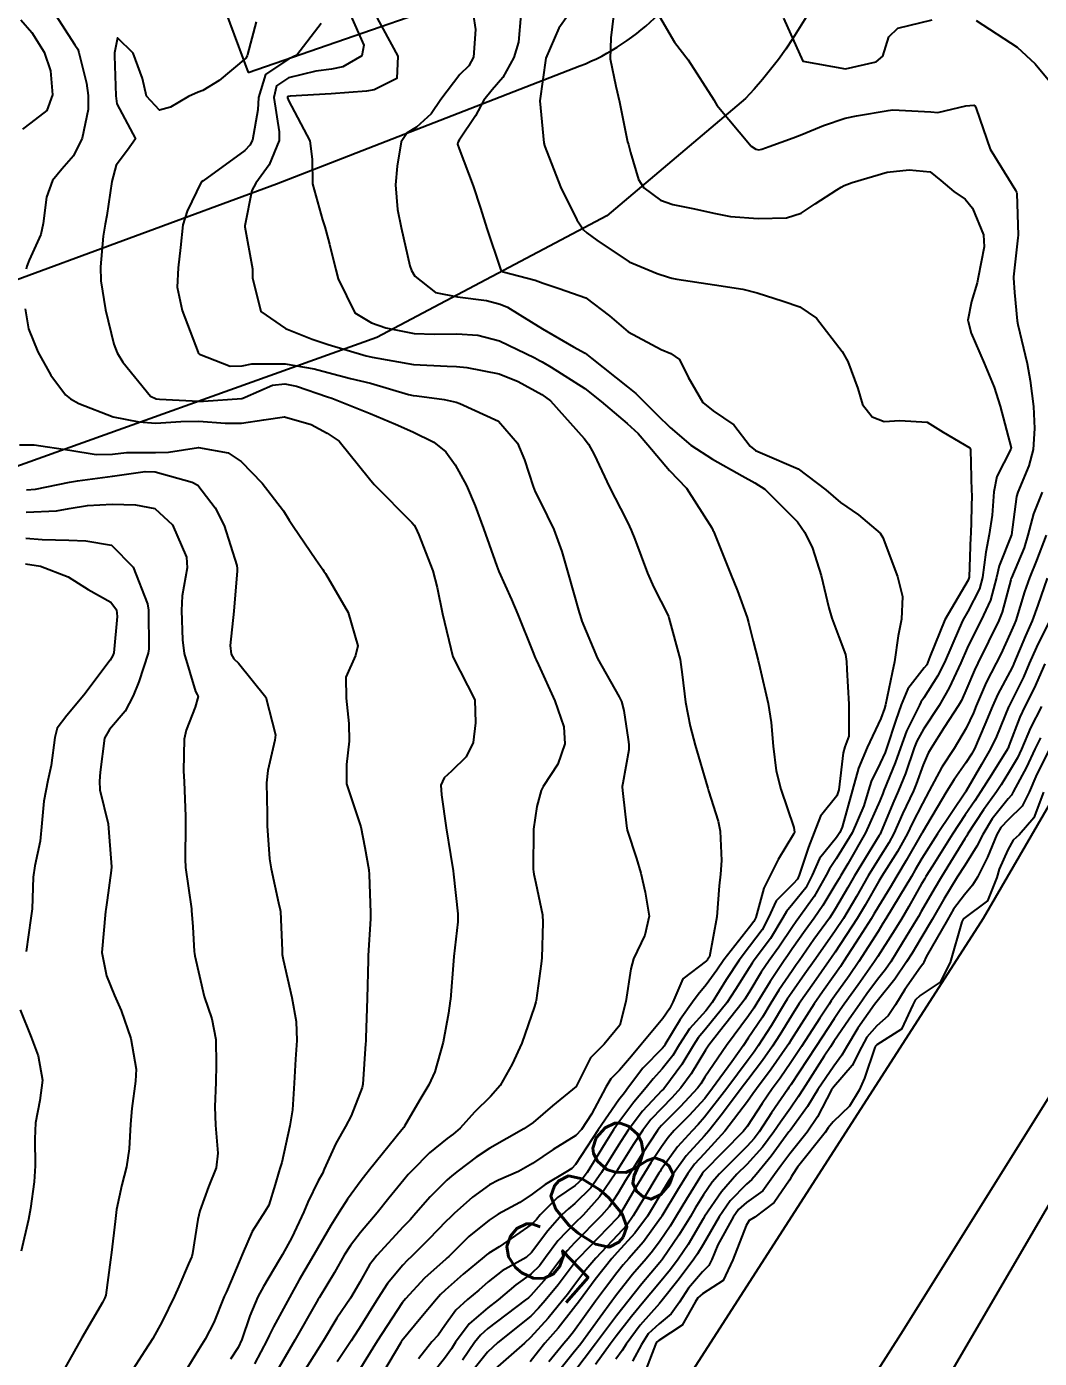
# Model space of a CAD drawing. Header units: metres. Extents: x 307586 to 320046, y 7427249 to 7434250.
# Drawn here: x 318857.5 to 318904.8, y 7429374.6 to 7429436.8 of the extents above; entities that cross this region are included whole.
import ezdxf
from ezdxf.enums import TextEntityAlignment as Align

# ---------------------------------------------------------------- set-up
doc = ezdxf.new("R2010")
doc.units = ezdxf.units.M
doc.header["$MEASUREMENT"] = 0
for name, color, linetype in [('Cotas', 45, 'Continuous'), ('Curvas de Nivel 1m', 11, 'Continuous'), ('Curvas de Nivel 5m', 15, 'Continuous'), ('Divisa', 42, 'FENCELINE2'), ('Edificações', 30, 'Continuous'), ('Vias Primárias', 230, 'Continuous')]:
    doc.layers.add(name, color=color, linetype=linetype)
doc.styles.add('Style-STANDARD', font='STANDARD.shx')
doc.linetypes.add('FENCELINE2', pattern='A,0.25,-0.1,[132,ltypeshp.shx,S=0.1,R=0,X=-0.1,Y=0],-0.1,1', length=1.45)

msp = doc.modelspace()

# ---------------------------------------------------------------- linework, layer by layer
at = {"layer": 'Curvas de Nivel 1m', "flags": 128}
for points, elevation in [([(318857.26, 7429437.091), (318857.772, 7429436.503), (318858.336, 7429435.594), (318858.637, 7429434.708), (318858.736, 7429433.59), (318858.467, 7429432.857), (318857.723, 7429432.288), (318857.329, 7429431.996)], 814), ([(318858.7, 7429437.591), (318859.766, 7429435.931), (318859.909, 7429435.723), (318859.967, 7429435.577), (318860.323, 7429434.146), (318860.397, 7429433.57), (318860.388, 7429432.915), (318860.109, 7429431.574), (318859.705, 7429430.751), (318859.161, 7429430.123), (318858.736, 7429429.59), (318858.455, 7429428.819), (318858.298, 7429427.594), (318858.184, 7429427.069), (318857.646, 7429425.869), (318857.531, 7429425.602), (318857.497, 7429425.458)], 813), ([(318873.783, 7429437.372), (318874.855, 7429435.399), (318874.802, 7429434.35), (318873.747, 7429433.823), (318873.389, 7429433.771), (318871.745, 7429433.644), (318869.82, 7429433.535), (318869.744, 7429433.522), (318869.707, 7429433.496), (318869.702, 7429433.46), (318869.741, 7429433.332), (318870.752, 7429431.444), (318870.861, 7429430.599), (318870.863, 7429429.442), (318871.34, 7429427.763), (318871.445, 7429427.433), (318871.489, 7429427.26), (318871.655, 7429426.616), (318871.958, 7429425.427), (318872.065, 7429424.999), (318872.84, 7429423.418), (318873.616, 7429422.948), (318874.294, 7429422.722), (318875.609, 7429422.444), (318876.568, 7429422.416), (318877.609, 7429422.442), (318878.584, 7429422.375), (318879.605, 7429422.115), (318881.254, 7429421.315), (318881.473, 7429421.193), (318881.591, 7429421.125), (318882.01, 7429420.885), (318883.579, 7429419.883), (318884.344, 7429419.282), (318885.563, 7429418.245), (318886.079, 7429417.783), (318886.525, 7429417.255), (318887.535, 7429416.058), (318888.328, 7429415.232), (318889.505, 7429413.381), (318889.557, 7429413.272), (318889.584, 7429413.219), (318889.648, 7429413.07), (318890.392, 7429411.206), (318890.707, 7429410.443), (318891.157, 7429409.194), (318891.221, 7429408.963), (318891.442, 7429408.094), (318891.673, 7429407.188), (318891.757, 7429406.857), (318892.146, 7429405.183), (318892.287, 7429404.288), (318892.383, 7429403.18), (318892.513, 7429402.031), (318892.726, 7429401.176), (318893.335, 7429399.389), (318893.365, 7429399.17), (318893.362, 7429399.14), (318893.332, 7429399.073), (318892.611, 7429397.886), (318892.252, 7429397.181), (318891.941, 7429396.546), (318891.562, 7429395.187), (318891.478, 7429394.991), (318891.278, 7429394.733), (318890.065, 7429393.208), (318889.738, 7429392.73), (318889.245, 7429392.037), (318888.87, 7429391.592), (318888.607, 7429391.226), (318888.036, 7429390.421), (318887.322, 7429389.239), (318887.282, 7429389.169), (318887.211, 7429389.088), (318886.297, 7429388.148), (318885.625, 7429387.256), (318885.436, 7429387.002), (318885.177, 7429386.668), (318884.213, 7429385.274), (318883.146, 7429383.646), (318882.979, 7429383.457), (318882.692, 7429383.295), (318881.724, 7429382.715), (318881.127, 7429382.262), (318880.556, 7429381.884), (318879.54, 7429381.334), (318879.11, 7429381.055), (318878.17, 7429380.282), (318877.235, 7429379.359), (318877.16, 7429379.291), (318877.091, 7429379.23), (318876.103, 7429378.344), (318875.208, 7429377.379), (318875.142, 7429377.3), (318875.061, 7429377.191), (318873.892, 7429375.397), (318873.029, 7429374.017)], 809), ([(318878.374, 7429437.354), (318878.484, 7429436.645), (318878.392, 7429435.354), (318878.163, 7429434.951), (318877.755, 7429434.538), (318876.856, 7429433.373), (318876.405, 7429432.707), (318875.723, 7429432.089), (318875.291, 7429431.822), (318875.009, 7429431.397), (318874.828, 7429430.272), (318874.747, 7429429.399), (318874.835, 7429428.239), (318875.013, 7429427.396), (318875.419, 7429425.618), (318875.492, 7429425.392), (318875.64, 7429425.135), (318876.619, 7429424.362), (318877.631, 7429424.163), (318878.985, 7429423.99), (318879.628, 7429423.82), (318879.973, 7429423.681), (318880.553, 7429423.326), (318881.613, 7429422.671), (318883.061, 7429421.835), (318883.596, 7429421.526), (318883.908, 7429421.287), (318885.58, 7429419.961), (318885.964, 7429419.651), (318886.356, 7429419.258), (318886.967, 7429418.649), (318887.561, 7429418.06), (318888.536, 7429417.23), (318889.543, 7429416.591), (318890.922, 7429415.809), (318891.527, 7429415.485), (318891.993, 7429415.185), (318893.508, 7429413.652), (318893.857, 7429413.166), (318894.219, 7429412.436), (318894.614, 7429411.159), (318894.974, 7429409.638), (318895.122, 7429409.153), (318895.444, 7429408.287), (318895.752, 7429407.461), (318895.803, 7429407.144), (318895.811, 7429406.761), (318895.911, 7429405.142), (318895.903, 7429403.657), (318895.72, 7429403.145), (318895.646, 7429402.879), (318895.445, 7429401.149), (318895.35, 7429400.871), (318894.585, 7429399.913), (318894.289, 7429399.16), (318894.019, 7429398.47), (318893.595, 7429397.167), (318893.507, 7429396.971), (318893.307, 7429396.755), (318892.508, 7429395.964), (318892.153, 7429395.181), (318891.861, 7429394.601), (318891.269, 7429393.826), (318890.794, 7429393.197), (318890.186, 7429392.269), (318889.535, 7429391.215), (318889.229, 7429390.833), (318888.467, 7429389.981), (318887.986, 7429389.232), (318887.694, 7429388.747), (318887.196, 7429388.118), (318886.78, 7429387.653), (318886.441, 7429387.247), (318885.866, 7429386.563), (318885.167, 7429385.63), (318884.917, 7429385.264), (318884.532, 7429384.645), (318883.689, 7429383.282), (318883.462, 7429382.962), (318883.134, 7429382.675), (318882.306, 7429382.117), (318881.505, 7429381.306), (318881.329, 7429381.089), (318881.108, 7429380.859), (318879.579, 7429379.814), (318879.095, 7429379.515), (318878.993, 7429379.441), (318878.884, 7429379.342), (318877.909, 7429378.524), (318877.069, 7429377.788), (318876.848, 7429377.58), (318876.651, 7429377.364), (318875.933, 7429376.493), (318875.043, 7429375.425), (318875.011, 7429375.38), (318874.97, 7429375.309), (318873.847, 7429373.398)], 808), ([(318880.59, 7429437.328), (318880.493, 7429436.052), (318880.271, 7429435.332), (318879.753, 7429434.397), (318879.264, 7429433.829), (318878.871, 7429433.349), (318878.476, 7429432.609), (318877.715, 7429431.479), (318877.669, 7429431.405), (318877.647, 7429431.361), (318877.642, 7429431.29), (318877.71, 7429431.078), (318878.37, 7429429.353), (318878.719, 7429428.308), (318879.008, 7429427.347), (318879.644, 7429425.458), (318879.683, 7429425.379), (318879.771, 7429425.338), (318881.263, 7429424.94), (318881.638, 7429424.802), (318882.379, 7429424.559), (318883.631, 7429424.114), (318884.727, 7429423.279), (318885.612, 7429422.533), (318887.145, 7429421.702), (318887.597, 7429421.511), (318888.008, 7429421.236), (318888.4, 7429420.416), (318889.095, 7429419.225), (318889.569, 7429418.848), (318890.541, 7429418.183), (318891.305, 7429417.194), (318891.55, 7429416.992), (318891.885, 7429416.85), (318893.537, 7429416.139), (318894.827, 7429415.157), (318895.517, 7429414.563), (318896.366, 7429413.991), (318897.375, 7429413.122), (318897.5, 7429412.93), (318898.186, 7429411.113), (318898.406, 7429410.168), (318898.37, 7429409.111), (318898.219, 7429408.339), (318898.042, 7429407.114), (318897.927, 7429406.613), (318897.617, 7429405.118), (318897.572, 7429404.947), (318897.396, 7429404.469), (318896.764, 7429403.129), (318896.353, 7429402.15), (318896.086, 7429401.139), (318895.597, 7429399.408), (318895.489, 7429399.148), (318895.331, 7429398.923), (318894.546, 7429397.932), (318894.191, 7429397.161), (318893.896, 7429396.572), (318893.293, 7429395.824), (318892.993, 7429395.468), (318892.826, 7429395.175), (318892.245, 7429394.208), (318891.486, 7429393.188), (318891.393, 7429393.057), (318891.258, 7429392.837), (318890.624, 7429391.818), (318890.21, 7429391.205), (318889.22, 7429389.974), (318888.876, 7429389.563), (318888.656, 7429389.226), (318888.107, 7429388.323), (318887.311, 7429387.239), (318887.251, 7429387.171), (318887.182, 7429387.101), (318886.279, 7429386.142), (318885.608, 7429385.256), (318885.43, 7429384.987), (318885.156, 7429384.549), (318884.362, 7429383.272), (318883.856, 7429382.555), (318883.121, 7429381.823), (318882.824, 7429381.587), (318882.507, 7429381.296), (318881.85, 7429380.559), (318881.095, 7429379.543), (318880.84, 7429379.314), (318879.728, 7429378.685), (318879.075, 7429378.174), (318878.636, 7429377.778), (318878.103, 7429377.35), (318877.565, 7429376.847), (318877.051, 7429376.14), (318876.731, 7429375.678), (318876.444, 7429375.366), (318875.822, 7429374.585)], 807), ([(318882.787, 7429437.3), (318882.37, 7429436.711), (318881.763, 7429435.31), (318881.489, 7429433.314), (318881.671, 7429431.353), (318881.679, 7429431.311), (318881.683, 7429431.281), (318881.712, 7429431.189), (318882.448, 7429429.302), (318883.213, 7429427.76), (318883.518, 7429427.292), (318883.671, 7429427.155), (318884.149, 7429426.802), (318885.651, 7429425.805), (318886.953, 7429425.25), (318887.484, 7429425.085), (318887.641, 7429425.04), (318887.885, 7429424.993), (318889.638, 7429424.725), (318890.96, 7429424.524), (318891.635, 7429424.351), (318892.846, 7429423.963), (318893.628, 7429423.703), (318894.405, 7429423.162), (318895.6, 7429421.605), (318895.868, 7429421.146), (318896.323, 7429419.882), (318896.554, 7429419.135), (318896.993, 7429418.555), (318897.565, 7429418.339), (318898.294, 7429418.384), (318899.565, 7429418.319), (318900.312, 7429417.84), (318901.553, 7429417.117), (318901.58, 7429417.07), (318901.585, 7429417.037), (318901.64, 7429415.069), (318901.643, 7429414.948), (318901.601, 7429413.069), (318901.594, 7429412.977), (318901.528, 7429411.069), (318901.517, 7429411.025), (318901.472, 7429410.941), (318900.383, 7429409.086), (318899.691, 7429407.352), (318899.595, 7429407.098), (318899.542, 7429406.988), (318899.429, 7429406.837), (318898.665, 7429405.857), (318898.353, 7429405.11), (318898.106, 7429404.403), (318897.681, 7429403.117), (318897.604, 7429402.893), (318897.372, 7429402.39), (318896.951, 7429401.534), (318896.828, 7429401.128), (318896.606, 7429400.392), (318896.061, 7429399.139), (318895.321, 7429397.922), (318895.009, 7429397.46), (318894.846, 7429397.155), (318894.289, 7429396.169), (318893.575, 7429395.167), (318893.45, 7429395), (318893.279, 7429394.745), (318892.643, 7429393.802), (318892.195, 7429393.181), (318891.815, 7429392.624), (318891.24, 7429391.673), (318891.059, 7429391.369), (318890.936, 7429391.194), (318889.863, 7429389.854), (318889.367, 7429389.218), (318889.209, 7429388.982), (318888.542, 7429387.877), (318888.072, 7429387.231), (318887.651, 7429386.763), (318887.173, 7429386.282), (318886.668, 7429385.745), (318886.292, 7429385.249), (318885.846, 7429384.563), (318885.145, 7429383.456), (318885.024, 7429383.262), (318884.263, 7429382.136), (318883.505, 7429381.284), (318883.109, 7429380.906), (318882.319, 7429380.08), (318881.75, 7429379.303), (318881.472, 7429378.921), (318881.081, 7429378.545), (318880.364, 7429378.031), (318879.53, 7429377.333), (318879.059, 7429376.964), (318878.181, 7429376.219), (318877.549, 7429375.355), (318877.356, 7429375.04), (318877.035, 7429374.601), (318876.492, 7429373.902)], 806), ([(318887.065, 7429437.251), (318887.775, 7429436.054), (318888.411, 7429435.234), (318889.6, 7429433.366), (318889.677, 7429433.221), (318889.741, 7429433.116), (318891.356, 7429431.195), (318891.574, 7429431.055), (318891.711, 7429431.025), (318891.847, 7429431.053), (318892.196, 7429431.185), (318893.308, 7429431.586), (318893.721, 7429431.74), (318894.723, 7429432.165), (318895.733, 7429432.504), (318896.261, 7429432.616), (318897.739, 7429432.864), (318897.97, 7429432.887), (318899.739, 7429432.808), (318900.067, 7429432.766), (318901.376, 7429433.076), (318901.743, 7429433.105), (318901.808, 7429433.069), (318901.853, 7429432.957), (318902.514, 7429431.062), (318903.694, 7429429.137), (318903.74, 7429429.05), (318903.748, 7429428.994), (318903.807, 7429427.049), (318903.801, 7429426.918), (318903.652, 7429425.659), (318903.6, 7429425.094), (318903.598, 7429425.05), (318903.636, 7429424.371), (318903.76, 7429423.049), (318903.8, 7429422.869), (318904.237, 7429421.044), (318904.367, 7429420.261), (318904.534, 7429419.04), (318904.581, 7429418.021), (318904.517, 7429417.04), (318904.317, 7429416.267), (318903.791, 7429415.047), (318903.73, 7429414.839), (318903.503, 7429413.05), (318902.927, 7429411.609), (318902.796, 7429411.057), (318902.518, 7429410.004), (318902.085, 7429409.064), (318901.871, 7429408.643), (318901.44, 7429407.758), (318901.133, 7429407.075), (318900.595, 7429405.903), (318900.12, 7429405.089), (318899.392, 7429403.974), (318899.079, 7429403.41), (318898.964, 7429403.104), (318898.56, 7429401.913), (318898.232, 7429401.111), (318897.96, 7429400.501), (318897.393, 7429399.119), (318897.373, 7429399.079), (318897.332, 7429399.014), (318896.177, 7429397.137), (318895.855, 7429396.592), (318895.29, 7429395.606), (318895.116, 7429395.322), (318895.002, 7429395.153), (318894.277, 7429394.156), (318893.584, 7429393.167), (318893.45, 7429392.977), (318893.256, 7429392.7), (318892.633, 7429391.785), (318892.263, 7429391.18), (318891.873, 7429390.537), (318891.216, 7429389.547), (318890.97, 7429389.194), (318890.44, 7429388.44), (318889.551, 7429387.215), (318889.178, 7429386.738), (318888.459, 7429385.938), (318887.757, 7429385.234), (318887.477, 7429384.919), (318887.155, 7429384.479), (318886.667, 7429383.725), (318886.367, 7429383.248), (318885.904, 7429382.479), (318885.192, 7429381.259), (318885.159, 7429381.213), (318885.112, 7429381.16), (318883.296, 7429379.287), (318883.201, 7429379.178), (318883.089, 7429379.028), (318882.332, 7429378.04), (318881.73, 7429377.303), (318881.427, 7429376.938), (318881.056, 7429376.569), (318879.518, 7429375.333), (318879.038, 7429374.887), (318878.35, 7429374.026)], 804), ([(318892.858, 7429437.179), (318893.763, 7429435.17), (318895.76, 7429434.81), (318897.179, 7429435.129), (318897.491, 7429435.4), (318897.781, 7429436.309), (318898.196, 7429436.707), (318899.793, 7429437.1)], 803), ([(318901.848, 7429437.069), (318903.774, 7429435.815), (318904.605, 7429435.042), (318905.749, 7429433.679)], 803), ([(318868.245, 7429437.009), (318867.838, 7429435.479), (318867.821, 7429435.421), (318867.761, 7429435.304), (318866.518, 7429434.266), (318865.746, 7429433.801), (318865.537, 7429433.72), (318865.08, 7429433.517), (318864.243, 7429433.017), (318863.733, 7429432.882), (318863.116, 7429433.536), (318862.929, 7429434.36), (318862.503, 7429435.543), (318861.77, 7429436.264), (318861.62, 7429435.552), (318861.618, 7429435.409), (318861.693, 7429433.551), (318861.737, 7429433.176), (318862.603, 7429431.541), (318862.239, 7429431.013), (318861.7, 7429430.305), (318861.504, 7429429.553), (318861.271, 7429427.954), (318861.195, 7429427.557), (318861.089, 7429426.99), (318860.978, 7429425.56), (318860.994, 7429424.917), (318861.21, 7429423.556), (318861.599, 7429421.958), (318861.748, 7429421.548), (318862.021, 7429421.113), (318863.311, 7429419.533), (318863.571, 7429419.397), (318863.72, 7429419.379), (318865.57, 7429419.291), (318865.787, 7429419.289), (318867.572, 7429419.419), (318867.621, 7429419.431), (318867.721, 7429419.479), (318869.004, 7429420.04), (318869.579, 7429420.097), (318870.116, 7429419.99), (318871.574, 7429419.499), (318871.772, 7429419.428), (318873.562, 7429418.712), (318874.742, 7429418.212), (318875.55, 7429417.859), (318876.537, 7429417.375), (318877.096, 7429416.925), (318877.533, 7429416.323), (318878.064, 7429415.355), (318878.456, 7429414.408), (318878.849, 7429413.347), (318879.477, 7429411.584), (318879.572, 7429411.339), (318880.154, 7429410.024), (318880.459, 7429409.325), (318881.156, 7429407.585), (318881.271, 7429407.312), (318881.317, 7429407.207), (318881.42, 7429406.978), (318882.188, 7429405.302), (318882.604, 7429404.084), (318882.651, 7429403.297), (318882.318, 7429402.351), (318881.645, 7429401.307), (318881.544, 7429401.115), (318881.344, 7429400.373), (318881.187, 7429399.312), (318881.177, 7429397.44), (318881.181, 7429397.312), (318881.2, 7429397.21), (318881.298, 7429396.781), (318881.599, 7429395.307), (318881.628, 7429394.958), (318881.569, 7429393.307), (318881.542, 7429393.024), (318881.306, 7429391.309), (318881.293, 7429391.249), (318881.23, 7429391.025), (318880.641, 7429389.319), (318880.187, 7429388.336), (318879.626, 7429387.333), (318879.178, 7429386.821), (318878.429, 7429386.089), (318877.763, 7429385.354), (318877.442, 7429385.075), (318877.158, 7429384.868), (318876.325, 7429384.194), (318875.519, 7429383.376), (318875.34, 7429383.178), (318875.136, 7429382.94), (318874.435, 7429382.079), (318873.887, 7429381.398), (318873.104, 7429380.477), (318872.636, 7429379.876), (318872.352, 7429379.417), (318871.892, 7429378.611), (318871.178, 7429377.429), (318871.134, 7429377.358), (318871.061, 7429377.231), (318870.049, 7429375.445), (318869.025, 7429373.699)], 812), ([(318871.27, 7429436.93), (318870.136, 7429435.454), (318869.761, 7429435.271), (318868.68, 7429434.544), (318868.343, 7429433.474), (318868.319, 7429432.889), (318868.061, 7429431.477), (318867.949, 7429431.24), (318867.708, 7429431), (318865.77, 7429429.585), (318865.693, 7429429.537), (318865.677, 7429429.526), (318865.664, 7429429.51), (318865.023, 7429428.166), (318864.818, 7429427.518), (318864.712, 7429426.46), (318864.594, 7429425.52), (318864.545, 7429424.609), (318864.788, 7429423.518), (318865.534, 7429421.57), (318865.564, 7429421.51), (318865.593, 7429421.487), (318867.023, 7429420.924), (318867.588, 7429420.949), (318868.036, 7429421.028), (318869.589, 7429421.039), (318870.947, 7429420.8), (318871.585, 7429420.628), (318872.648, 7429420.354), (318873.58, 7429420.127), (318875.358, 7429419.609), (318875.575, 7429419.563), (318875.733, 7429419.546), (318877.009, 7429419.368), (318877.571, 7429419.239), (318877.741, 7429419.188), (318879.558, 7429418.366), (318880.432, 7429417.327), (318880.768, 7429416.554), (318881.167, 7429415.315), (318881.267, 7429415.06), (318881.516, 7429414.577), (318882.141, 7429413.304), (318882.511, 7429412.277), (318882.792, 7429411.297), (318883.326, 7429409.42), (318883.363, 7429409.291), (318883.449, 7429409.013), (318884.182, 7429407.282), (318885.189, 7429405.488), (318885.294, 7429405.271), (318885.399, 7429404.843), (318885.609, 7429403.49), (318885.639, 7429403.266), (318885.635, 7429403.01), (318885.356, 7429401.45), (318885.328, 7429401.296), (318885.329, 7429401.27), (318885.35, 7429400.972), (318885.526, 7429399.458), (318885.565, 7429399.267), (318885.999, 7429397.945), (318886.204, 7429397.257), (318886.407, 7429396.361), (318886.582, 7429395.251), (318886.385, 7429394.364), (318885.858, 7429393.261), (318885.727, 7429392.792), (318885.504, 7429391.266), (318885.222, 7429390.16), (318884.493, 7429389.271), (318883.851, 7429388.632), (318883.183, 7429387.29), (318882.079, 7429386.396), (318881.166, 7429385.615), (318880.737, 7429385.316), (318879.154, 7429384.413), (318878.505, 7429383.991), (318877.663, 7429383.355), (318877.373, 7429383.124), (318877.136, 7429382.921), (318876.356, 7429382.136), (318875.697, 7429381.374), (318875.421, 7429381.066), (318875.106, 7429380.736), (318873.868, 7429379.398), (318873.529, 7429378.961), (318873.074, 7429378.164), (318872.806, 7429377.673), (318872.639, 7429377.414), (318872.002, 7429376.472), (318871.38, 7429375.427), (318871.25, 7429375.218), (318871.038, 7429374.889), (318870.116, 7429373.444)], 811), ([(318857.459, 7429423.602), (318857.609, 7429422.669), (318858.04, 7429421.596), (318858.66, 7429420.512), (318859.339, 7429419.582), (318859.57, 7429419.395), (318859.96, 7429419.181), (318861.558, 7429418.556), (318862.762, 7429418.331), (318863.554, 7429418.27), (318864.729, 7429418.344), (318865.556, 7429418.358), (318866.784, 7429418.262), (318867.555, 7429418.259), (318868.604, 7429418.423), (318869.559, 7429418.563), (318870.8, 7429418.196), (318871.548, 7429417.8), (318872.111, 7429417.424), (318873.526, 7429415.671), (318873.742, 7429415.408), (318875.505, 7429413.626), (318875.612, 7429413.496), (318875.676, 7429413.387), (318875.828, 7429413.055), (318876.489, 7429411.375), (318876.686, 7429410.593), (318876.933, 7429409.368), (318877.423, 7429407.36), (318878.445, 7429405.35), (318878.475, 7429404.266), (318878.376, 7429403.35), (318878.039, 7429402.687), (318877.363, 7429402.019), (318877.022, 7429401.701), (318876.863, 7429401.367), (318876.885, 7429400.904), (318877.114, 7429399.363), (318877.314, 7429398.128), (318877.438, 7429397.359), (318877.459, 7429397.2), (318877.653, 7429395.356), (318877.658, 7429394.978), (318877.474, 7429393.358), (318877.453, 7429393.165), (318877.306, 7429391.359), (318877.3, 7429391.292), (318877.226, 7429390.714), (318876.973, 7429389.362), (318876.574, 7429387.984), (318876.307, 7429387.369), (318875.886, 7429386.663), (318875.163, 7429385.435), (318875.133, 7429385.38), (318875.046, 7429385.266), (318873.533, 7429383.404), (318873.362, 7429383.184), (318873.135, 7429382.9), (318872.508, 7429382.031), (318872.114, 7429381.42), (318871.726, 7429380.805), (318871.096, 7429379.73), (318870.924, 7429379.433), (318870.247, 7429378.271), (318869.795, 7429377.449), (318869.049, 7429376.073), (318868.843, 7429375.664), (318868.746, 7429375.463), (318868.162, 7429374.339)], 813), ([(318857.183, 7429417.249), (318857.539, 7429417.251), (318857.876, 7429417.26), (318859.537, 7429417.008), (318860.771, 7429416.797), (318861.536, 7429416.816), (318862.19, 7429416.89), (318863.537, 7429416.897), (318864.144, 7429416.917), (318865.539, 7429417.13), (318866.926, 7429416.878), (318867.533, 7429416.473), (318868.521, 7429415.47), (318869.51, 7429414.167), (318869.784, 7429413.734), (318869.964, 7429413.453), (318871.023, 7429411.893), (318871.351, 7429411.432), (318871.399, 7429411.358), (318871.471, 7429411.244), (318872.527, 7429409.419), (318872.979, 7429407.865), (318872.88, 7429407.415), (318872.423, 7429406.41), (318872.448, 7429405.42), (318872.563, 7429404.247), (318872.578, 7429403.418), (318872.451, 7429402.335), (318872.461, 7429401.419), (318873.009, 7429399.741), (318873.123, 7429399.412), (318873.319, 7429398.453), (318873.493, 7429397.408), (318873.51, 7429397.199), (318873.57, 7429395.407), (318873.569, 7429395.118), (318873.475, 7429393.408), (318873.464, 7429393.203), (318873.419, 7429391.408), (318873.365, 7429389.559), (318873.353, 7429389.408), (318873.338, 7429389.281), (318873.22, 7429387.409), (318873.181, 7429387.249), (318872.667, 7429385.916), (318872.409, 7429385.418), (318871.951, 7429384.626), (318871.419, 7429383.427), (318871.33, 7429383.238), (318871.135, 7429382.885), (318870.657, 7429381.9), (318870.459, 7429381.44), (318869.903, 7429380.25), (318869.465, 7429379.454), (318869.333, 7429379.212), (318869.083, 7429378.79), (318868.581, 7429377.954), (318868.324, 7429377.467), (318867.94, 7429376.585), (318867.563, 7429375.475), (318867.404, 7429375.112), (318867.034, 7429374.567)], 814), ([(318904.928, 7429415.036), (318904.527, 7429414.026), (318904.27, 7429413.042), (318904.087, 7429412.451), (318903.5, 7429411.05), (318903.493, 7429411.029), (318903.472, 7429410.953), (318903.067, 7429409.444), (318902.916, 7429409.055), (318902.436, 7429408.067), (318901.931, 7429407.065), (318901.769, 7429406.725), (318901.415, 7429405.888), (318901.165, 7429405.315), (318901.031, 7429405.076), (318900.366, 7429404.059), (318899.747, 7429403.095), (318899.613, 7429402.863), (318899.371, 7429402.314), (318899.053, 7429401.407), (318898.928, 7429401.104), (318898.421, 7429400.03), (318898.01, 7429399.113), (318897.775, 7429398.669), (318897.321, 7429397.951), (318896.817, 7429397.127), (318896.262, 7429396.172), (318895.653, 7429395.144), (318895.277, 7429394.565), (318894.688, 7429393.736), (318894.282, 7429393.16), (318893.859, 7429392.556), (318893.241, 7429391.678), (318893.034, 7429391.374), (318892.911, 7429391.173), (318892.278, 7429390.124), (318891.675, 7429389.185), (318891.483, 7429388.915), (318891.206, 7429388.539), (318890.21, 7429387.205), (318889.169, 7429385.854), (318888.872, 7429385.517), (318888.587, 7429385.226), (318887.91, 7429384.478), (318887.145, 7429383.415), (318887.077, 7429383.307), (318887.033, 7429383.241), (318886.322, 7429382.051), (318885.842, 7429381.253), (318885.539, 7429380.825), (318885.104, 7429380.345), (318884.091, 7429379.275), (318883.636, 7429378.73), (318883.073, 7429377.981), (318882.772, 7429377.589), (318882.539, 7429377.295), (318881.875, 7429376.481), (318881.046, 7429375.579), (318880.76, 7429375.314), (318879.027, 7429373.787)], 803), ([(318857.508, 7429414.115), (318858.92, 7429414.175), (318859.51, 7429414.274), (318860.358, 7429414.414), (318861.512, 7429414.483), (318862.601, 7429414.45), (318863.51, 7429414.28), (318864.328, 7429413.522), (318864.98, 7429412.015), (318865.014, 7429411.515), (318864.78, 7429410.197), (318864.751, 7429409.517), (318864.8, 7429408.149), (318864.877, 7429407.515), (318865.405, 7429405.732), (318865.485, 7429405.59), (318865.531, 7429405.508), (318865.398, 7429405.005), (318864.977, 7429403.924), (318864.872, 7429403.515), (318864.844, 7429402.032), (318864.875, 7429401.515), (318864.94, 7429399.91), (318864.942, 7429399.514), (318864.921, 7429397.901), (318864.941, 7429397.514), (318865.214, 7429395.581), (318865.226, 7429395.511), (318865.275, 7429394.755), (318865.348, 7429393.593), (318865.359, 7429393.509), (318865.375, 7429393.394), (318865.813, 7429391.501), (318866.176, 7429390.45), (318866.359, 7429389.493), (318866.378, 7429388.31), (318866.351, 7429387.488), (318866.315, 7429386.345), (318866.34, 7429385.488), (318866.452, 7429384.185), (318866.365, 7429383.488), (318866.015, 7429382.606), (318865.611, 7429381.495), (318865.517, 7429381.088), (318865.268, 7429379.498), (318865.229, 7429379.36), (318865.086, 7429379.012), (318864.623, 7429377.953), (318864.434, 7429377.509), (318863.858, 7429376.325), (318863.411, 7429375.524), (318863.037, 7429374.952), (318862.48, 7429374.084)], 816), ([(318857.492, 7429412.889), (318858.253, 7429412.831), (318859.491, 7429412.807), (318860.292, 7429412.767), (318861.488, 7429412.562), (318862.492, 7429411.54), (318863.161, 7429409.828), (318863.205, 7429409.532), (318863.227, 7429407.731), (318863.197, 7429407.532), (318862.761, 7429406.185), (318862.503, 7429405.539), (318862.122, 7429404.816), (318861.387, 7429403.969), (318861.153, 7429403.553), (318860.951, 7429401.964), (318860.92, 7429401.556), (318860.935, 7429401.143), (318861.333, 7429399.55), (318861.484, 7429397.548), (318861.475, 7429397.374), (318861.287, 7429395.998), (318861.216, 7429395.551), (318861.201, 7429395.47), (318861.04, 7429393.553), (318861.247, 7429392.467), (318861.62, 7429391.546), (318861.931, 7429390.838), (318862.39, 7429389.538), (318862.63, 7429388.097), (318862.611, 7429387.536), (318862.435, 7429386.273), (318862.367, 7429385.538), (318862.314, 7429384.376), (318862.183, 7429383.54), (318861.963, 7429382.709), (318861.717, 7429381.544), (318861.657, 7429380.995), (318861.488, 7429379.546), (318861.437, 7429379.198), (318861.221, 7429377.548), (318861.18, 7429377.431), (318861.06, 7429377.212), (318860.106, 7429375.564), (318859.024, 7429373.649)], 817), ([(318905.12, 7429413.034), (318904.67, 7429411.853), (318904.342, 7429411.041), (318904.116, 7429410.394), (318903.699, 7429409.048), (318903.633, 7429408.867), (318903.447, 7429408.445), (318903.006, 7429407.486), (318902.79, 7429407.056), (318902.325, 7429406.155), (318901.854, 7429405.065), (318901.721, 7429404.745), (318901.392, 7429404.021), (318900.82, 7429403.078), (318900.25, 7429402.207), (318899.652, 7429401.096), (318899.347, 7429400.5), (318898.872, 7429399.57), (318898.651, 7429399.107), (318898.177, 7429398.258), (318897.455, 7429397.119), (318897.4, 7429397.031), (318897.309, 7429396.876), (318896.669, 7429395.753), (318896.295, 7429395.135), (318895.267, 7429393.558), (318895.099, 7429393.317), (318894.985, 7429393.153), (318894.268, 7429392.134), (318893.594, 7429391.165), (318893.227, 7429390.591), (318892.688, 7429389.706), (318892.35, 7429389.179), (318891.881, 7429388.509), (318891.197, 7429387.607), (318890.879, 7429387.195), (318890.006, 7429386.039), (318889.379, 7429385.217), (318889.16, 7429384.976), (318888.321, 7429384.059), (318887.715, 7429383.234), (318887.494, 7429382.88), (318887.129, 7429382.28), (318886.736, 7429381.626), (318886.503, 7429381.246), (318885.918, 7429380.439), (318885.096, 7429379.537), (318884.846, 7429379.264), (318884.072, 7429378.281), (318883.328, 7429377.286), (318883.059, 7429376.929), (318882.337, 7429376.01), (318881.714, 7429375.303), (318881.416, 7429374.929), (318881.034, 7429374.434)], 802), ([(318857.474, 7429411.69), (318858.173, 7429411.593), (318859.468, 7429411.083), (318860.392, 7429410.495), (318861.456, 7429409.904), (318861.713, 7429409.547), (318861.754, 7429409.241), (318861.589, 7429407.548), (318861.551, 7429407.419), (318861.419, 7429407.204), (318860.189, 7429405.568), (318859.393, 7429404.612), (318858.949, 7429404.023), (318858.838, 7429403.585), (318858.671, 7429402.279), (318858.517, 7429401.588), (318858.325, 7429400.608), (318858.237, 7429399.591), (318858.158, 7429398.754), (318857.9, 7429397.594), (318857.823, 7429397.069), (318857.778, 7429395.595), (318857.715, 7429395.159), (318857.503, 7429393.598)], 818), ([(318905.169, 7429411.033), (318904.727, 7429409.771), (318904.461, 7429409.04), (318904.159, 7429408.33), (318903.619, 7429407.048), (318903.562, 7429406.918), (318903.427, 7429406.657), (318902.862, 7429405.605), (318902.616, 7429405.058), (318902.26, 7429404.195), (318901.773, 7429403.066), (318901.636, 7429402.81), (318901.373, 7429402.409), (318900.819, 7429401.62), (318900.489, 7429401.083), (318899.333, 7429399.134), (318899.319, 7429399.114), (318898.589, 7429397.839), (318898.15, 7429397.112), (318897.831, 7429396.589), (318897.292, 7429395.701), (318897.075, 7429395.334), (318896.948, 7429395.125), (318896.384, 7429394.243), (318895.682, 7429393.144), (318895.512, 7429392.893), (318895.254, 7429392.53), (318894.677, 7429391.712), (318894.295, 7429391.154), (318893.216, 7429389.467), (318893.102, 7429389.284), (318893.03, 7429389.172), (318892.284, 7429388.097), (318891.598, 7429387.186), (318891.427, 7429386.949), (318891.184, 7429386.587), (318890.123, 7429385.206), (318889.152, 7429384.151), (318888.707, 7429383.665), (318888.388, 7429383.228), (318887.908, 7429382.455), (318887.175, 7429381.239), (318887.15, 7429381.202), (318887.112, 7429381.142), (318886.315, 7429380.034), (318885.633, 7429379.255), (318885.378, 7429378.968), (318885.083, 7429378.592), (318884.506, 7429377.834), (318884.088, 7429377.275), (318883.048, 7429375.839), (318882.809, 7429375.528), (318882.6, 7429375.294), (318881.903, 7429374.433)], 801), ([(318905.051, 7429407.034), (318904.562, 7429405.893), (318904.132, 7429405.043), (318903.899, 7429404.544), (318903.384, 7429403.197), (318903.346, 7429403.088), (318903.323, 7429403.051), (318902.571, 7429401.852), (318902.072, 7429401.063), (318901.784, 7429400.63), (318901.342, 7429399.981), (318900.752, 7429399.079), (318899.809, 7429397.584), (318899.51, 7429397.097), (318899.436, 7429396.973), (318899.308, 7429396.75), (318898.706, 7429395.691), (318898.363, 7429395.109), (318897.949, 7429394.441), (318897.265, 7429393.361), (318897.102, 7429393.122), (318896.338, 7429392.042), (318895.69, 7429391.135), (318895.5, 7429390.867), (318895.226, 7429390.45), (318894.373, 7429389.153), (318893.195, 7429387.37), (318893.113, 7429387.251), (318893.055, 7429387.171), (318892.291, 7429386.064), (318891.72, 7429385.184), (318891.485, 7429384.862), (318891.156, 7429384.503), (318889.865, 7429383.209), (318889.529, 7429382.822), (318889.128, 7429382.242), (318888.736, 7429381.606), (318888.509, 7429381.226), (318887.976, 7429380.359), (318887.214, 7429379.239), (318887.163, 7429379.168), (318887.091, 7429379.082), (318886.248, 7429378.076), (318885.585, 7429377.255), (318885.352, 7429376.965), (318885.056, 7429376.587), (318884.082, 7429375.274), (318883.029, 7429373.874)], 799), ([(318904.906, 7429405.035), (318904.388, 7429404.045), (318903.964, 7429403.044), (318903.779, 7429402.644), (318903.366, 7429401.933), (318903.025, 7429401.386), (318902.805, 7429401.055), (318902.201, 7429400.205), (318901.454, 7429399.069), (318901.41, 7429398.992), (318901.331, 7429398.86), (318900.242, 7429397.086), (318899.893, 7429396.502), (318899.288, 7429395.468), (318899.154, 7429395.232), (318899.076, 7429395.102), (318898.401, 7429393.979), (318897.862, 7429393.114), (318897.615, 7429392.759), (318897.25, 7429392.283), (318896.751, 7429391.617), (318896.4, 7429391.128), (318895.919, 7429390.44), (318895.215, 7429389.387), (318895.054, 7429389.142), (318894.764, 7429388.702), (318893.775, 7429387.161), (318893.547, 7429386.805), (318893.18, 7429386.286), (318892.713, 7429385.631), (318892.412, 7429385.178), (318891.881, 7429384.458), (318891.148, 7429383.655), (318890.687, 7429383.197), (318889.967, 7429382.371), (318889.176, 7429381.219), (318889.112, 7429381.112), (318888.404, 7429379.922), (318887.946, 7429379.231), (318887.578, 7429378.743), (318887.076, 7429378.128), (318886.669, 7429377.644), (318886.339, 7429377.247), (318885.758, 7429376.551), (318885.047, 7429375.639), (318884.768, 7429375.264), (318884.077, 7429374.318)], 798), ([(318904.849, 7429403.575), (318904.598, 7429403.038), (318904.205, 7429402.207), (318903.583, 7429401.048), (318903.497, 7429400.903), (318903.35, 7429400.729), (318902.607, 7429399.791), (318902.167, 7429399.062), (318901.885, 7429398.507), (318901.318, 7429397.61), (318900.971, 7429397.075), (318900.347, 7429396.034), (318899.791, 7429395.092), (318899.274, 7429394.208), (318898.858, 7429393.513), (318898.608, 7429393.107), (318898.058, 7429392.305), (318897.235, 7429391.284), (318897.163, 7429391.192), (318897.113, 7429391.121), (318896.336, 7429390.015), (318895.804, 7429389.134), (318895.585, 7429388.761), (318895.204, 7429388.242), (318894.468, 7429387.151), (318893.983, 7429386.356), (318893.164, 7429385.241), (318893.134, 7429385.2), (318893.114, 7429385.17), (318892.288, 7429384.042), (318891.585, 7429383.186), (318891.374, 7429382.953), (318891.136, 7429382.74), (318890.369, 7429381.957), (318889.85, 7429381.209), (318889.1, 7429379.916), (318888.842, 7429379.476), (318888.67, 7429379.224), (318887.994, 7429378.316), (318887.127, 7429377.239), (318887.098, 7429377.204), (318887.062, 7429377.168), (318886.159, 7429376.142), (318885.52, 7429375.255), (318885.332, 7429374.965), (318885.036, 7429374.566)], 797), ([(318905.257, 7429403.031), (318904.641, 7429401.76), (318904.332, 7429401.04), (318904.004, 7429400.385), (318903.34, 7429399.741), (318903.001, 7429399.388), (318902.825, 7429399.055), (318902.378, 7429398.004), (318901.913, 7429397.064), (318901.685, 7429396.689), (318901.301, 7429396.249), (318900.799, 7429395.568), (318900.51, 7429395.082), (318899.519, 7429393.35), (318899.409, 7429393.098), (318899.36, 7429393), (318899.259, 7429392.87), (318898.523, 7429391.828), (318898.08, 7429391.112), (318897.745, 7429390.598), (318897.223, 7429390.123), (318896.745, 7429389.597), (318896.497, 7429389.127), (318896.066, 7429388.269), (318895.194, 7429387.264), (318895.105, 7429387.141), (318894.449, 7429385.876), (318893.956, 7429385.158), (318893.153, 7429384.144), (318892.726, 7429383.596), (318892.44, 7429383.177), (318891.889, 7429382.425), (318891.123, 7429381.872), (318890.758, 7429381.556), (318890.514, 7429381.199), (318889.794, 7429379.904), (318889.51, 7429379.214), (318889.374, 7429378.931), (318889.084, 7429378.634), (318888.422, 7429377.878), (318887.999, 7429377.231), (318887.616, 7429376.676), (318887.053, 7429376.215), (318886.546, 7429375.747), (318886.234, 7429375.248), (318885.815, 7429374.472)], 796), ([(318857.226, 7429390.866), (318857.731, 7429389.595), (318858.066, 7429388.726), (318858.265, 7429387.589), (318858.132, 7429386.632), (318857.939, 7429385.592), (318857.903, 7429384.845), (318857.918, 7429383.592), (318857.878, 7429382.847), (318857.71, 7429381.594), (318857.617, 7429381.086), (318857.262, 7429379.598)], 818)]:
    msp.add_lwpolyline(points, dxfattribs=dict(at, elevation=elevation))
at = {"layer": 'Curvas de Nivel 5m', "flags": 128}
for points, elevation in [([(318872.592, 7429437.422), (318873.263, 7429435.92), (318873.167, 7429435.416), (318872.284, 7429434.898), (318871.757, 7429434.797), (318871.018, 7429434.703), (318869.752, 7429434.383), (318869.193, 7429434.021), (318869.067, 7429433.467), (318869.316, 7429431.867), (318869.319, 7429431.464), (318868.845, 7429430.325), (318868.225, 7429429.475), (318868.035, 7429429.13), (318867.713, 7429427.48), (318867.715, 7429427.426), (318868.072, 7429425.476), (318868.066, 7429425.048), (318868.455, 7429423.472), (318869.611, 7429422.68), (318870.856, 7429422.19), (318871.6, 7429421.935), (318873.369, 7429421.412), (318873.592, 7429421.358), (318873.66, 7429421.342), (318875.589, 7429421.001), (318877.154, 7429420.932), (318877.588, 7429420.917), (318878.08, 7429420.863), (318879.585, 7429420.572), (318880.463, 7429420.208), (318881.576, 7429419.6), (318881.98, 7429419.306), (318883.547, 7429417.549), (318883.75, 7429417.288), (318884.015, 7429416.808), (318884.742, 7429415.278), (318885.508, 7429413.766), (318885.675, 7429413.438), (318885.754, 7429413.266), (318885.917, 7429412.844), (318886.508, 7429411.254), (318886.805, 7429410.588), (318887.454, 7429409.317), (318887.486, 7429409.24), (318887.51, 7429409.182), (318888.039, 7429407.234), (318888.127, 7429406.529), (318888.281, 7429405.231), (318888.505, 7429404.116), (318888.736, 7429403.226), (318889.305, 7429401.269), (318889.318, 7429401.22), (318889.352, 7429401.1), (318889.811, 7429399.686), (318889.908, 7429399.211), (318889.959, 7429397.85), (318889.917, 7429397.211), (318889.857, 7429396.659), (318889.745, 7429395.213), (318889.401, 7429393.354), (318889.311, 7429393.219), (318889.289, 7429393.193), (318889.262, 7429393.16), (318888.159, 7429392.322), (318887.695, 7429391.235), (318887.543, 7429390.924), (318887.225, 7429390.475), (318886.219, 7429389.25), (318885.755, 7429388.704), (318885.195, 7429388.051), (318884.804, 7429387.65), (318884.563, 7429387.269), (318883.899, 7429386.008), (318883.427, 7429385.286), (318883.16, 7429385.004), (318882.102, 7429384.351), (318881.147, 7429383.694), (318880.492, 7429383.32), (318879.546, 7429382.925), (318879.133, 7429382.706), (318878.346, 7429382.127), (318877.479, 7429381.356), (318877.29, 7429381.18), (318877.109, 7429381.005), (318876.297, 7429380.172), (318875.503, 7429379.376), (318875.295, 7429379.173), (318875.087, 7429378.957), (318874.369, 7429378.095), (318873.918, 7429377.397), (318873.049, 7429375.991), (318872.818, 7429375.64), (318872.671, 7429375.414), (318872.023, 7429374.43)], 810), ([(318884.915, 7429437.279), (318884.793, 7429436.264), (318884.769, 7429435.28), (318885.033, 7429433.994), (318885.208, 7429433.275), (318885.579, 7429431.407), (318885.616, 7429431.271), (318885.709, 7429430.898), (318886.081, 7429429.648), (318886.332, 7429429.26), (318887.115, 7429428.676), (318887.685, 7429428.47), (318888.619, 7429428.295), (318889.681, 7429428.048), (318890.39, 7429427.919), (318891.679, 7429427.827), (318893.004, 7429427.852), (318893.682, 7429428.077), (318894.342, 7429428.508), (318895.346, 7429429.153), (318895.558, 7429429.288), (318895.695, 7429429.358), (318896.06, 7429429.508), (318897.702, 7429429.984), (318898.72, 7429430.093), (318899.702, 7429429.997), (318900.199, 7429429.594), (318900.807, 7429429.083), (318901.341, 7429428.726), (318901.685, 7429428.307), (318902.196, 7429427.065), (318902.231, 7429426.498), (318901.946, 7429425.067), (318901.892, 7429424.816), (318901.632, 7429423.946), (318901.466, 7429423.072), (318901.614, 7429422.46), (318902.234, 7429421.064), (318902.694, 7429419.946), (318902.981, 7429419.056), (318903.487, 7429417.117), (318903.468, 7429417.051), (318902.814, 7429415.777), (318902.674, 7429415.058), (318902.599, 7429413.972), (318902.464, 7429413.06), (318902.304, 7429412.248), (318902.144, 7429411.063), (318902.004, 7429410.528), (318901.457, 7429409.479), (318901.23, 7429409.073), (318901.053, 7429408.68), (318900.369, 7429407.086), (318900.055, 7429406.459), (318899.408, 7429405.435), (318899.273, 7429405.233), (318899.203, 7429405.102), (318898.607, 7429403.891), (318898.318, 7429403.111), (318898.077, 7429402.409), (318897.548, 7429401.118), (318897.49, 7429400.98), (318897.348, 7429400.633), (318896.679, 7429399.13), (318895.869, 7429397.692), (318895.532, 7429397.147), (318895.45, 7429397.008), (318895.307, 7429396.757), (318894.697, 7429395.751), (318894.29, 7429395.16), (318893.864, 7429394.577), (318893.268, 7429393.717), (318893.046, 7429393.391), (318892.891, 7429393.174), (318892.23, 7429392.198), (318891.618, 7429391.186), (318891.472, 7429390.946), (318891.227, 7429390.591), (318890.198, 7429389.205), (318889.191, 7429387.729), (318888.991, 7429387.416), (318888.846, 7429387.223), (318888.05, 7429386.356), (318887.165, 7429385.469), (318887.054, 7429385.351), (318886.973, 7429385.242), (318886.259, 7429384.142), (318885.695, 7429383.254), (318885.487, 7429382.907), (318885.128, 7429382.299), (318884.713, 7429381.673), (318884.367, 7429381.271), (318883.1, 7429379.996), (318882.761, 7429379.628), (318882.506, 7429379.296), (318881.896, 7429378.487), (318881.066, 7429377.532), (318880.951, 7429377.425), (318880.804, 7429377.314), (318879.049, 7429375.989), (318878.707, 7429375.683), (318878.432, 7429375.346), (318877.866, 7429374.52)], 805), ([(318857.518, 7429415.155), (318857.932, 7429415.182), (318859.522, 7429415.507), (318859.901, 7429415.574), (318861.525, 7429415.798), (318863.054, 7429416.008), (318863.527, 7429415.986), (318865.245, 7429415.513), (318865.521, 7429415.363), (318866.319, 7429414.306), (318866.739, 7429413.491), (318867.342, 7429411.615), (318867.357, 7429411.482), (318867.354, 7429411.364), (318867.199, 7429409.484), (318867.026, 7429407.889), (318867.065, 7429407.485), (318867.198, 7429407.261), (318867.419, 7429407.052), (318868.691, 7429405.467), (318869.142, 7429403.706), (318869.115, 7429403.463), (318868.781, 7429402.046), (318868.725, 7429401.466), (318868.758, 7429400.047), (318868.758, 7429399.466), (318868.857, 7429397.918), (318868.937, 7429397.464), (318869.287, 7429395.865), (318869.361, 7429395.536), (318869.373, 7429395.459), (318869.449, 7429393.641), (318869.458, 7429393.457), (318869.494, 7429393.222), (318869.906, 7429391.45), (318870.106, 7429390.331), (318870.135, 7429389.446), (318870.081, 7429388.566), (318870.008, 7429387.448), (318869.93, 7429386.208), (318869.812, 7429385.45), (318869.43, 7429383.74), (318869.341, 7429383.457), (318869.292, 7429383.306), (318869.132, 7429382.724), (318868.825, 7429381.755), (318868.659, 7429381.465), (318868.055, 7429380.519), (318867.598, 7429379.475), (318867.452, 7429379.112), (318867.074, 7429378.216), (318866.849, 7429377.699), (318866.751, 7429377.483), (318866.263, 7429376.275), (318865.854, 7429375.492), (318865.541, 7429374.992), (318865.029, 7429374.153)], 815), ([(318905.273, 7429409.032), (318904.671, 7429407.807), (318904.335, 7429407.041), (318904.055, 7429406.412), (318903.404, 7429405.103), (318903.388, 7429405.066), (318903.377, 7429405.05), (318902.803, 7429403.641), (318902.524, 7429403.059), (318902.107, 7429402.328), (318901.372, 7429401.07), (318901.353, 7429401.041), (318900.045, 7429399.089), (318899.321, 7429397.941), (318899.008, 7429397.412), (318898.827, 7429397.105), (318898.265, 7429396.144), (318897.64, 7429395.116), (318897.501, 7429394.897), (318897.277, 7429394.536), (318896.379, 7429393.133), (318895.925, 7429392.467), (318895.238, 7429391.509), (318895.087, 7429391.291), (318894.984, 7429391.144), (318894.561, 7429390.485), (318893.701, 7429389.163), (318893.205, 7429388.408), (318892.697, 7429387.675), (318892.335, 7429387.179), (318891.862, 7429386.504), (318891.166, 7429385.421), (318890.982, 7429385.193), (318889.144, 7429383.32), (318889.096, 7429383.268), (318889.062, 7429383.221), (318888.325, 7429382.028), (318887.844, 7429381.233), (318887.565, 7429380.779), (318887.101, 7429380.091), (318886.74, 7429379.6), (318886.441, 7429379.247), (318885.814, 7429378.52), (318885.067, 7429377.563), (318884.937, 7429377.389), (318884.842, 7429377.263), (318884.301, 7429376.516), (318883.391, 7429375.285), (318883.038, 7429374.843), (318882.347, 7429373.979)], 800), ([(318904.993, 7429401.034), (318904.541, 7429399.838), (318903.86, 7429399.045), (318903.588, 7429398.79), (318903.326, 7429398.34), (318902.934, 7429397.437), (318902.822, 7429397.055), (318902.388, 7429395.968), (318901.284, 7429395.135), (318901.251, 7429395.103), (318901.234, 7429395.071), (318901.187, 7429394.976), (318900.633, 7429393.079), (318900.17, 7429392.165), (318899.24, 7429391.548), (318899.01, 7429391.328), (318898.902, 7429391.103), (318898.364, 7429389.966), (318897.214, 7429389.231), (318897.155, 7429389.179), (318897.127, 7429389.121), (318896.636, 7429387.688), (318896.387, 7429387.128), (318895.945, 7429386.369), (318895.171, 7429385.646), (318894.95, 7429385.36), (318894.804, 7429385.145), (318893.514, 7429383.532), (318893.275, 7429383.168), (318893.226, 7429383.084), (318893.139, 7429382.926), (318892.43, 7429381.87), (318891.517, 7429381.186), (318891.258, 7429381.042), (318891.109, 7429380.809), (318890.497, 7429379.199), (318890.043, 7429378.241), (318889.069, 7429377.615), (318888.855, 7429377.433), (318888.741, 7429377.223), (318888.131, 7429376.15), (318887.045, 7429375.436), (318886.935, 7429375.35), (318886.875, 7429375.242), (318886.364, 7429373.913)], 795)]:
    msp.add_lwpolyline(points, dxfattribs=dict(at, elevation=elevation))
at = {"layer": 'Divisa'}
msp.add_lwpolyline([(318926.876, 7429105.091), (318901.888, 7429172.627), (318894.486, 7429190.613), (318893.456, 7429193.7), (318890.216, 7429206.771), (318887.152, 7429228.228), (318878.762, 7429287.256), (318876.709, 7429306.439), (318878.673, 7429330.428), (318885.408, 7429347.59), (318896.616, 7429366.962), (318928.866, 7429422.228), (318935.572, 7429429.73), (318944.183, 7429438.816), (318946.476, 7429442.233), (318950.136, 7429465.862), (318958.792, 7429490.316), (318965.213, 7429510.769), (318967.424, 7429517.229)], dxfattribs=at)
at = {"layer": 'Edificações'}
for points in [[(318861.011, 7429453.085), (318867.865, 7429434.642)], [(318867.865, 7429434.642), (318881.446, 7429439.354)]]:
    msp.add_lwpolyline(points, dxfattribs=at)
at = {"layer": 'Vias Primárias'}
for points, elevation in [([(318708.209, 7429382.397), (318729.92, 7429387.368), (318756.146, 7429394.08), (318778.622, 7429399.572), (318803.717, 7429406.133), (318819.806, 7429411.785), (318838.111, 7429418.108), (318856, 7429424.581), (318869.191, 7429429.442), (318883.347, 7429434.942, 0.454803), (318888.683, 7429449.721), (318883.428, 7429463.896), (318875.904, 7429483.644), (318869.027, 7429498.463), (318861.018, 7429514.32, 0.375973), (318854.983, 7429516.757), (318853.205, 7429516.402), (318835.821, 7429511.023), (318817.827, 7429505.282), (318800.949, 7429500.3), (318783.814, 7429494.662), (318766.021, 7429488.666), (318752.737, 7429484.341), (318734.7, 7429479.147)], 847.55), ([(318708.209, 7429382.397), (318729.92, 7429387.368), (318756.146, 7429394.08), (318778.622, 7429399.572), (318803.717, 7429406.133), (318819.806, 7429411.785), (318838.111, 7429418.108), (318856, 7429424.581), (318869.191, 7429429.442), (318883.347, 7429434.942, 0.454803), (318888.683, 7429449.721), (318883.428, 7429463.896), (318875.904, 7429483.644), (318869.027, 7429498.463), (318861.018, 7429514.32, 0.375973), (318854.983, 7429516.757), (318853.205, 7429516.402), (318835.821, 7429511.023), (318817.827, 7429505.282), (318800.949, 7429500.3), (318783.814, 7429494.662), (318766.021, 7429488.666), (318752.737, 7429484.341), (318734.7, 7429479.147)], 847.55), ([(318896.312, 7429450.856, -0.236321), (318891.089, 7429433.417), (318884.611, 7429427.939), (318873.865, 7429422.264), (318855.357, 7429415.627), (318836.355, 7429409.821), (318821.63, 7429405), (318792.383, 7429396.459), (318771.992, 7429390.895), (318752.309, 7429386.189), (318727.369, 7429379.996), (318706.25, 7429374.706)], 797.979), ([(318896.312, 7429450.856, -0.236321), (318891.089, 7429433.417), (318884.611, 7429427.939), (318873.865, 7429422.264), (318855.357, 7429415.627), (318836.355, 7429409.821), (318821.63, 7429405), (318792.383, 7429396.459), (318771.992, 7429390.895), (318752.309, 7429386.189), (318727.369, 7429379.996), (318706.25, 7429374.706)], 797.979)]:
    msp.add_lwpolyline(points, format="xyb", dxfattribs=dict(at, elevation=elevation))
msp.add_lwpolyline([(318878.356, 7429276.242), (318875.682, 7429293.381), (318874.479, 7429306.711), (318874.752, 7429320.743), (318875.788, 7429329.547), (318878.843, 7429338.321), (318882.009, 7429347.341), (318886.486, 7429355.749), (318891.998, 7429365.795), (318898.44, 7429375.894), (318905.263, 7429386.814), (318910.778, 7429395.662), (318917.821, 7429407.179), (318923.882, 7429417.336), (318930.27, 7429428.806), (318937.15, 7429435.692), (318941.078, 7429440.868)], dxfattribs=at)
msp.add_lwpolyline([(318878.356, 7429276.242), (318875.682, 7429293.381), (318874.479, 7429306.711), (318874.752, 7429320.743), (318875.788, 7429329.547), (318878.843, 7429338.321), (318882.009, 7429347.341), (318886.486, 7429355.749), (318891.998, 7429365.795), (318898.44, 7429375.894), (318905.263, 7429386.814), (318910.778, 7429395.662), (318917.821, 7429407.179), (318923.882, 7429417.336), (318930.27, 7429428.806), (318937.15, 7429435.692), (318941.078, 7429440.868)], dxfattribs=at)
at = {"layer": 'Vias Primárias', "elevation": 797.979}
msp.add_lwpolyline([(318870.502, 7429270.368), (318867.356, 7429295.447), (318866.267, 7429309.872), (318866.267, 7429329.072), (318872.797, 7429347.474), (318878.849, 7429358.507), (318887.795, 7429372.756), (318902.199, 7429395.15), (318913.571, 7429414.751), (318922.259, 7429432.431), (318915.767, 7429438.307)], dxfattribs=at)
msp.add_lwpolyline([(318870.502, 7429270.368), (318867.356, 7429295.447), (318866.267, 7429309.872), (318866.267, 7429329.072), (318872.797, 7429347.474), (318878.849, 7429358.507), (318887.795, 7429372.756), (318902.199, 7429395.15), (318913.571, 7429414.751), (318922.259, 7429432.431), (318915.767, 7429438.307)], dxfattribs=at)

# ---------------------------------------------------------------- texts
at = {"layer": 'Cotas', "style": 'Style-STANDARD'}
msp.add_text('805', height=4, rotation=228.80956, dxfattribs=at).set_placement((318883.772, 7429381.456, 805), align=Align.MIDDLE_CENTER)

doc.saveas('drawing.dxf')
